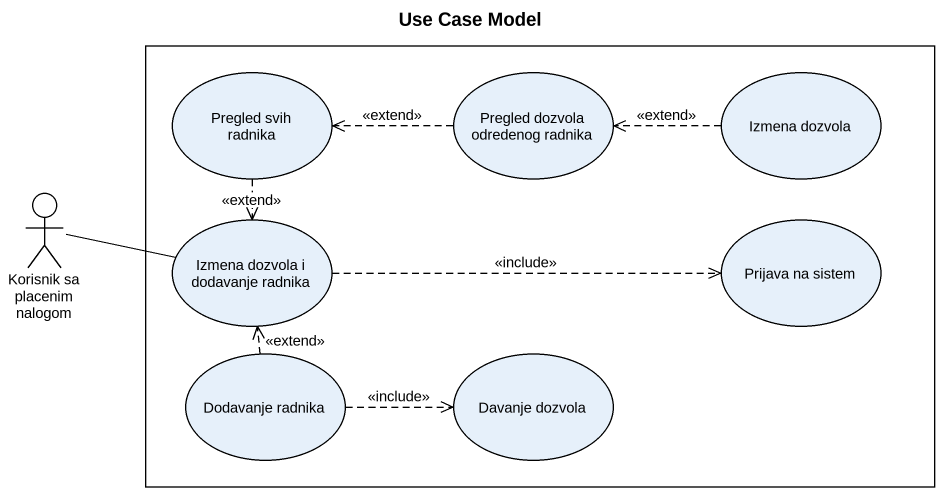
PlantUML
@startuml
title Use Case Model
rectangle " " as rectangle1 {
  usecase "Pregled svih radnika" as Pregled_svih_radnika
  usecase "Pregled dozvola odredenog radnika" as Pregled_dozvola_odredenog
  usecase "Izmena dozvola" as Izmena_dozvola
  usecase "Izmena dozvola i dodavanje radnika" as Izmena_dozvola_i_dodavanje
  usecase "Prijava na sistem" as Prijava_na_sistem
  usecase "Dodavanje radnika" as Dodavanje_radnika
  usecase "Davanje dozvola" as Davanje_dozvola
}
actor "Korisnik sa placenim nalogom" as Korisnik_sa_placenim_nalogom
Pregled_svih_radnika ..> Izmena_dozvola_i_dodavanje : <<extend>>
Pregled_dozvola_odredenog .left.> Pregled_svih_radnika : <<extend>>
Izmena_dozvola .left.> Pregled_dozvola_odredenog : <<extend>>
Korisnik_sa_placenim_nalogom -right- Izmena_dozvola_i_dodavanje
Izmena_dozvola_i_dodavanje .right.> Prijava_na_sistem : <<include>>
Dodavanje_radnika .up.> Izmena_dozvola_i_dodavanje : <<extend>>
Dodavanje_radnika .right.> Davanje_dozvola : <<include>>
@enduml
